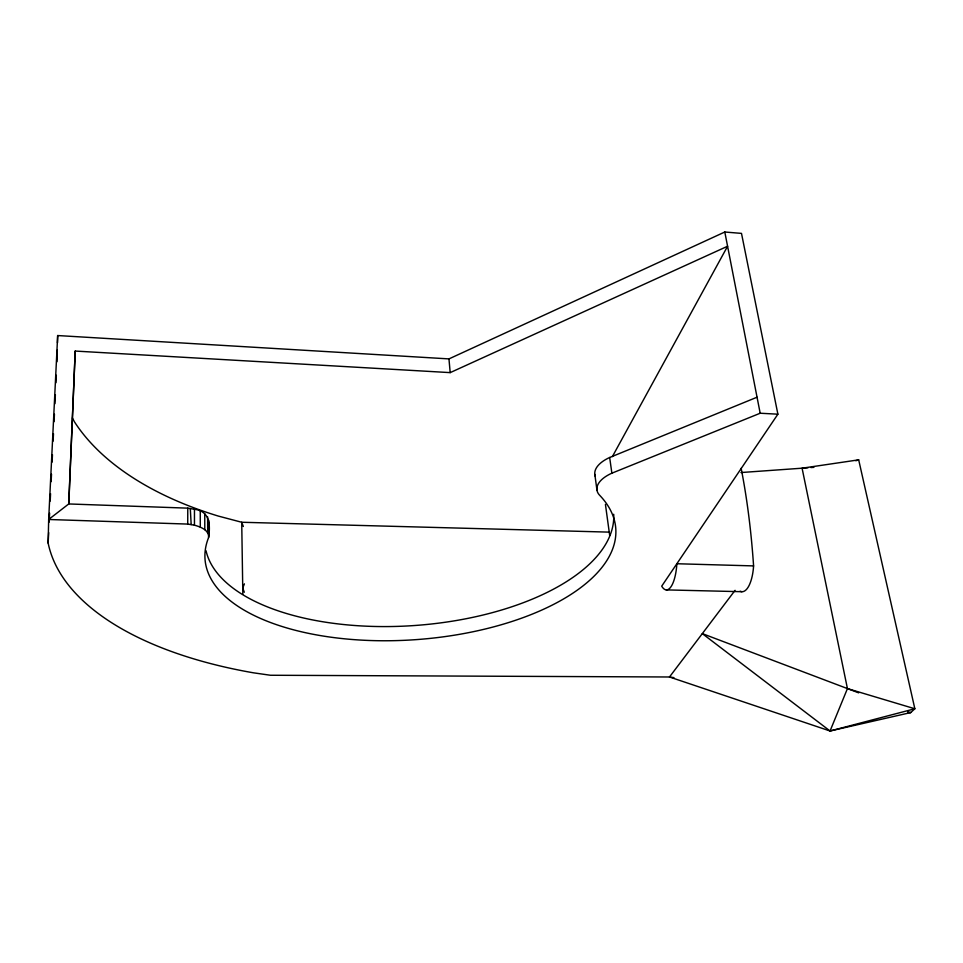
<?xml version="1.0" encoding="UTF-8"?>
<svg xmlns="http://www.w3.org/2000/svg" width="963" height="963" viewBox="0 0 963 963"><rect width="100%" height="100%" fill="white"/><g stroke="black" fill="none" stroke-linecap="round" stroke-linejoin="round"><path stroke-width="1.44" d="M757.05 397.213L609.663 457.497L611.878 473.182A34.596 16.828 -8.3 0 0 599.624 495.235A205.938 95.939 -4.3 0 1 431.978 638.204A205.938 95.939 -4.3 0 1 208.586 537.595C209.344 530.047 200.364 526.809 194.454 525.184L194.466 509.283L187.773 508.151L68.722 503.95L48.668 519.49L48.15 543.108A366.181 175.735 -4.3 0 0 253.45 672.812L270.459 675.256L669.49 676.989L673.931 677.639M187.773 508.151L187.725 524.077L194.454 525.184M56.986 361.751L57.286 350.099M57.479 342.816L57.672 335.545L448.963 358.898L724.802 232.011L741.498 233.395L777.887 414.186L661.713 586.154A29.335 9.883 -88.6 0 0 676.857 563.74L753.584 565.907A318.669 103.017 -89.4 0 0 741.149 468.343M68.818 503.601L75.222 351.062L450.19 372.621L727.583 246.239L612.372 456.618M68.722 503.95L75.222 351.062M57.672 335.545L48.668 519.49L187.725 524.077M48.15 543.108L48.656 532.611M49.173 522.115L49.607 513.123M50.196 501.133L50.558 493.646M51.147 481.656L51.508 474.157M52.098 462.168L52.459 454.68M53.109 441.186L53.483 433.687M54.06 421.698L54.434 414.21M54.939 403.714L55.373 394.722M55.962 382.732L56.323 375.245M194.466 509.283C209.97 511.124 210.488 524.979 208.586 537.595M244.409 583.855L242.736 588.032L244.301 592.233M858.695 692.854L702.316 633.618L830.058 730.989L847.44 688.593L802.083 468.199L858.683 459.845L914.85 708.768L910.721 712.572L830.058 730.989L669.49 676.989L735.082 590.331M611.878 473.182L760.18 413.235L777.887 414.186M855.818 460.759L858.683 459.845M830.058 730.989L914.85 708.768L847.44 688.593M740.956 472.544L807.981 467.777M810.93 467.561L813.867 467.356M666.24 589.898L741.907 591.703M609.338 532.13L241.725 522.259L218.348 516.084A346.054 194.273 -3.7 0 1 74.295 421.589L72.454 418.026M907.772 712.355L910.721 712.572L907.76 712.126M243.314 526.472L241.725 522.259L242.832 594.015M724.802 232.011L760.18 413.235M605.426 504.407L609.687 535.428M594.833 474.398L596.928 489.926M448.963 358.898L450.19 372.621M190.301 508.572L191.18 524.534M208.682 520.176L208.754 535.946M207.623 516.878L207.683 532.671M204.746 513.809L204.794 529.65M200.256 511.221L200.292 527.098M613.696 514.242A204.902 97.034 -4.3 0 1 422.998 624.843A204.902 97.034 -4.3 0 1 206.034 550.752M753.584 565.907A28.974 10.99 -88.7 0 1 740.138 591.21M595.303 476.288A34.415 17.021 -8.3 0 1 609.663 457.497"/></g></svg>
